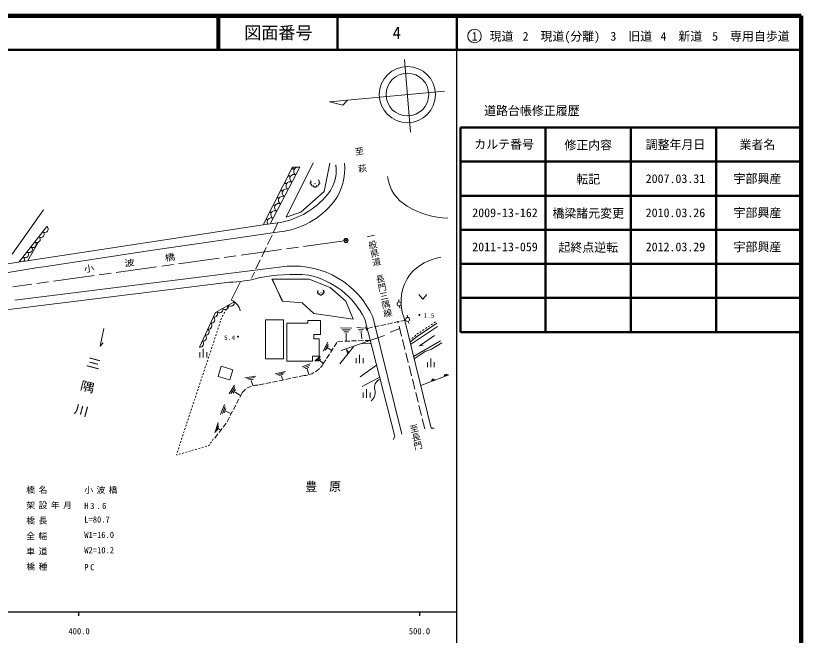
# Model space of a CAD drawing. Units: millimetres, scale not verified. Extents: x 40000 to 680000, y 20000 to 380000.
# Drawn here: x 449566 to 680000, y 198249 to 380000 of the extents above; entities that cross this region are included whole.
import ezdxf
from ezdxf.enums import TextEntityAlignment as Align

# ---------------------------------------------------------------- set-up
doc = ezdxf.new("R2010")
doc.units = ezdxf.units.MM
doc.header["$LTSCALE"] = 1000
doc.header["$PDMODE"] = 32
doc.header["$PDSIZE"] = 500
doc.linetypes.add('CHAIN', pattern=[18.5, 12, -1.5, 3.5, -1.5])
for name, color, linetype, lineweight in [('M-BGD', 7, 'Continuous', 13), ('M-BMK', 2, 'CHAIN', 13), ('M-TTL', 2, 'Continuous', 140), ('M-TTL-BAND', 7, 'Continuous', 25), ('M-TTL-FRAM', 2, 'Continuous', 50), ('M-TTL-LINE', 7, 'Continuous', 50), ('M-TTL-TXT', 7, 'Continuous', 13), ('M-WORK', 1, 'Continuous', 13)]:
    doc.layers.add(name, color=color, linetype=linetype, lineweight=lineweight)
doc.layers.add('M-OTRS', color=6, linetype='Continuous')
doc.layers.add('M-STR-HTXT', color=7, linetype='Continuous')
doc.styles.add('@ＭＳ ゴシック', font='')
doc.styles.add('ＭＳ ゴシック', font='')
doc.styles.get('@ＭＳ ゴシック').set_extended_font_data('@MS Gothic')
doc.styles.get('ＭＳ ゴシック').set_extended_font_data('MS Gothic')

msp = doc.modelspace()

# ---------------------------------------------------------------- linework, layer by layer
at = {"layer": 'M-BGD'}
msp.add_circle((546463, 314072), 600, dxfattribs=at)
at = {"layer": 'M-BMK'}
msp.add_line((545869, 313990), (448736, 300502), dxfattribs=at)
at = {"layer": 'M-OTRS'}
msp.add_point((546463, 314072), dxfattribs=at)
at = {"layer": 'M-TTL'}
for p, q in [((680000, 380000), (40000, 380000)), ((680000, 20000), (680000, 380000))]:
    msp.add_line(p, q, dxfattribs=at)
at = {"layer": 'M-TTL-BAND'}
for p, q in [((579000, 20000), (579000, 370000)), ((579000, 205000), (58000, 205000)), ((468000, 205000), (468000, 204000)), ((568000, 205000), (568000, 204000))]:
    msp.add_line(p, q, dxfattribs=at)
at = {"layer": 'M-TTL-FRAM'}
for p, q in [((580000, 347197), (680000, 347197)), ((580000, 347197), (580000, 287197)), ((580000, 287197), (680000, 287197))]:
    msp.add_line(p, q, dxfattribs=at)
at = {"layer": 'M-TTL-LINE'}
for p, q in [((508747, 380000), (508747, 370000)), ((509247, 380000), (509247, 370000)), ((543997, 380000), (543997, 370000)), ((579000, 380000), (579000, 370000)), ((40000, 370000), (680000, 370000)), ((605000, 347197), (605000, 287197)), ((630000, 347197), (630000, 287197)), ((655000, 347197), (655000, 287197)), ((580000, 337197), (680000, 337197)), ((580000, 327197), (680000, 327197)), ((580000, 317197), (680000, 317197)), ((580000, 307197), (680000, 307197)), ((580000, 297197), (680000, 297197))]:
    msp.add_line(p, q, dxfattribs=at)
at = {"layer": 'M-TTL-TXT'}
msp.add_circle((584147, 374034), 2000, dxfattribs=at)
at = {"layer": 'M-WORK'}
for p, q in [((565391, 345830), (563579, 367202)), ((530784, 335525), (522136, 318632)), ((532915, 335525), (524184, 318912)), ((532915, 335525), (530784, 335525)), ((457751, 323059), (448479, 310064)), ((522136, 318632), (445915, 307066)), ((450572, 307790), (458679, 318122)), ((526385, 319212), (522161, 318636)), ((526497, 319228), (525199, 316523)), ((453143, 308163), (456115, 313499)), ((524767, 315621), (523469, 312916)), ((523036, 312015), (521739, 309310)), ((529166, 306493), (449289, 296585)), ((521306, 308408), (520009, 305703)), ((519576, 304802), (518713, 303002)), ((512775, 296536), (515480, 302038)), ((512297, 301805), (440031, 292920)), ((568983, 296820), (567783, 298260)), ((570183, 298260), (568983, 296820)), ((513640, 296041), (508132, 292916)), ((561991, 296029), (561981, 296757)), ((508132, 292916), (503455, 282775)), ((510879, 293054), (510627, 292622)), ((511383, 293918), (511131, 293486)), ((511887, 294782), (511635, 294350)), ((562163, 294882), (562281, 294213)), ((509613, 290353), (509459, 289877)), ((509921, 291305), (509767, 290829)), ((510375, 292191), (510123, 291759)), ((560778, 256542), (551963, 291031)), ((562855, 257256), (554318, 291656)), ((561778, 289870), (561635, 290436)), ((563966, 290729), (562500, 290410)), ((571450, 259050), (563579, 290975)), ((564470, 291476), (564379, 292109)), ((567895, 292322), (568107, 292110)), ((567895, 292110), (568107, 292322)), ((508998, 288450), (508845, 287974)), ((509306, 289401), (509152, 288926)), ((544879, 288415), (548120, 288370)), ((549613, 288497), (551841, 288385)), ((552513, 287706), (552150, 288767)), ((552666, 288275), (552341, 288198)), ((554195, 288599), (552730, 288279)), ((556149, 289025), (554684, 288705)), ((558103, 289451), (556638, 289132)), ((560058, 289877), (558592, 289558)), ((562222, 288259), (559402, 287154)), ((562012, 290303), (560546, 289984)), ((562751, 285990), (562021, 288900)), ((564711, 290340), (564942, 289675)), ((565408, 283560), (573320, 288868)), ((570180, 288510), (569765, 288232)), ((571011, 289067), (570595, 288789)), ((571841, 289624), (571426, 289346)), ((572672, 290181), (572256, 289903)), ((508383, 286547), (508230, 286071)), ((508691, 287498), (508537, 287023)), ((514700, 285981), (514912, 285769)), ((514700, 285769), (514912, 285981)), ((557716, 286224), (544985, 281777)), ((545349, 287854), (547664, 287822)), ((545819, 287293), (547208, 287274)), ((546518, 286914), (546547, 284695)), ((549988, 288006), (551579, 287926)), ((550362, 287515), (551317, 287467)), ((550877, 287175), (551113, 285193)), ((566886, 286245), (566504, 285923)), ((567689, 286839), (567273, 286561)), ((568519, 287396), (568104, 287118)), ((569350, 287953), (568934, 287675)), ((507446, 283697), (507289, 283222)), ((507761, 284646), (507603, 284172)), ((508075, 285595), (507918, 285121)), ((539758, 281635), (541086, 284234)), ((540235, 281839), (541183, 283695)), ((543741, 284123), (542933, 282860)), ((545568, 284495), (544069, 284442)), ((547567, 284564), (546067, 284512)), ((549565, 284634), (548066, 284582)), ((551564, 284703), (550065, 284651)), ((551292, 283869), (553763, 283724)), ((553563, 284773), (552064, 284721)), ((563724, 282110), (562994, 285020)), ((565356, 284958), (565113, 284754)), ((566121, 285601), (565738, 285279)), ((566277, 280034), (574201, 284662)), ((503595, 281262), (503595, 279762)), ((504595, 282262), (504595, 279762)), ((505595, 281262), (505595, 279762)), ((506817, 281799), (506659, 281324)), ((507131, 282748), (506974, 282273)), ((540712, 282042), (541281, 283157)), ((541187, 282488), (542335, 281817)), ((542664, 282438), (541855, 281175)), ((548647, 282881), (544607, 277853)), ((564697, 278230), (563967, 281140)), ((505873, 278951), (505716, 278476)), ((506188, 279900), (506030, 279426)), ((506502, 280849), (506345, 280375)), ((537295, 278627), (538904, 280169)), ((537769, 278631), (538919, 279733)), ((538244, 278636), (538934, 279297)), ((540509, 279069), (539868, 278068)), ((541586, 280754), (540778, 279490)), ((549457, 279565), (549457, 278065)), ((550457, 280565), (550457, 278065)), ((551457, 279565), (551457, 278065)), ((571340, 279412), (571340, 276912)), ((505244, 277052), (505086, 276578)), ((505558, 278002), (505401, 277527)), ((533598, 277033), (535961, 277888)), ((534051, 276745), (535739, 277356)), ((534505, 276458), (535517, 276824)), ((538752, 278822), (539731, 277959)), ((555426, 277482), (550624, 274103)), ((565670, 274350), (564940, 277260)), ((570340, 278412), (570340, 276912)), ((572340, 278412), (572340, 276912)), ((504615, 275154), (504457, 274679)), ((504929, 276103), (504772, 275629)), ((516811, 273748), (519985, 274277)), ((525654, 274908), (528681, 275673)), ((526196, 274699), (528358, 275245)), ((526738, 274490), (528036, 274818)), ((527460, 274442), (527899, 273168)), ((534202, 274446), (532734, 274139)), ((535088, 276368), (535551, 274728)), ((568384, 271487), (576642, 274662)), ((503671, 272306), (503513, 271832)), ((503985, 273256), (503828, 272781)), ((504300, 274205), (504143, 273730)), ((517371, 273449), (519637, 273826)), ((517930, 273149), (519290, 273376)), ((518681, 273012), (519105, 271513)), ((522456, 271990), (520988, 271683)), ((524414, 272399), (522946, 272092)), ((526372, 272809), (524903, 272501)), ((528329, 273218), (526861, 272911)), ((530287, 273627), (528819, 273320)), ((532244, 274037), (530776, 273730)), ((566643, 270470), (565913, 273380)), ((503042, 270408), (502884, 269933)), ((503356, 271357), (503199, 270882)), ((512167, 269063), (513697, 271583)), ((512766, 269157), (513860, 270958)), ((513366, 269252), (514022, 270333)), ((513948, 269616), (515472, 268555)), ((552495, 270434), (552495, 267934)), ((502098, 267560), (501940, 267086)), ((502412, 268509), (502255, 268035)), ((502727, 269459), (502570, 268984)), ((515040, 267558), (514349, 266227)), ((515962, 269333), (515271, 268002)), ((551495, 269434), (551495, 267934)), ((553495, 269434), (553495, 267934)), ((567616, 266591), (566886, 269501)), ((501469, 265662), (501311, 265187)), ((501783, 266611), (501626, 266136)), ((509651, 263036), (510844, 265939)), ((510190, 263279), (511042, 265353)), ((514119, 265783), (513427, 264452)), ((568589, 262711), (567859, 265621)), ((500525, 262814), (500367, 262339)), ((500839, 263763), (500682, 263289)), ((501154, 264713), (500997, 264238)), ((510729, 263523), (511241, 264767)), ((511231, 264031), (512707, 263346)), ((513197, 264009), (512505, 262677)), ((499896, 260916), (499738, 260441)), ((500210, 261865), (500053, 261390)), ((507995, 257631), (508963, 260669)), ((511317, 260482), (510409, 259288)), ((512275, 262234), (511583, 260902)), ((569562, 258831), (568832, 261741)), ((499266, 259017), (499109, 258543)), ((499581, 259966), (499424, 259492)), ((508309, 257961), (509000, 260131)), ((508623, 258291), (509038, 259594)), ((508948, 258873), (509652, 258459)), ((510106, 258890), (509198, 257696)), ((571450, 259050), (572279, 259049)), ((498342, 256163), (498190, 255687)), ((498647, 257115), (498495, 256639)), ((498953, 258068), (498800, 257592)), ((507245, 255430), (507518, 255849)), ((508895, 257298), (507987, 256104)), ((560778, 256542), (560321, 255717)), ((497732, 254259), (497579, 253782)), ((498037, 255211), (497884, 254735)), ((505108, 253588), (505587, 253729)), ((506067, 253870), (506266, 253928)), ((506266, 253928), (506426, 254174)), ((506699, 254593), (506972, 255012)), ((496816, 251402), (496732, 251140)), ((496732, 251140), (496949, 251204)), ((497121, 252354), (496969, 251878)), ((497427, 253306), (497274, 252830)), ((497429, 251344), (497909, 251484)), ((498389, 251624), (498869, 251764)), ((499349, 251904), (499829, 252044)), ((500309, 252184), (500789, 252324)), ((501269, 252464), (501749, 252604)), ((502229, 252744), (502709, 252884)), ((503189, 253024), (503208, 253029)), ((503208, 253029), (503669, 253165)), ((504148, 253306), (504628, 253447))]:
    msp.add_line(p, q, dxfattribs=at)
for points in [[(575390, 357891), (541581, 354704), (545518, 353766), (546899, 355205)], [(541742, 336713), (540019, 328443), (533227, 322340), (528944, 320912), (536820, 336811)], [(457850, 306335), (489117, 311117), (526953, 316583)], [(527953, 296239), (524717, 302712), (535623, 302712), (541831, 300274), (546442, 296283), (548525, 290963), (536998, 292648), (533628, 295751), (527731, 296283), (524850, 302579)], [(535166, 289812), (529110, 289812), (529110, 278614), (536633, 278614), (536633, 280157), (538553, 280157), (538553, 285189), (536993, 285189), (536993, 286483), (538939, 286483), (538939, 290566)], [(538939, 290566), (535217, 290566), (535217, 289812), (535166, 289812)], [(475408, 288206), (474303, 283073), (475213, 284048)], [(573087, 289799), (567036, 285676), (565253, 284188)], [(572381, 286166), (567992, 283207), (569122, 283373)], [(566446, 279348), (569712, 281520), (571558, 282185), (574534, 284013)], [(546874, 280905), (546584, 282067), (547194, 281282), (547310, 281341)], [(556326, 273961), (553705, 272620), (551234, 271196)]]:
    msp.add_lwpolyline(points, dxfattribs=at)
for points in [[(528124, 279338), (528124, 290801), (522880, 290801), (522880, 279338)], [(513299, 276142), (509878, 277199), (508954, 274208), (512375, 273151)]]:
    msp.add_lwpolyline(points, close=True, dxfattribs=at)
for centre, radius in [((564456, 356860), 8246), ((564456, 356860), 6261), ((537371, 330726), 44), ((539056, 298745), 30.8), ((561998, 295443), 585), ((564516, 290892), 585), ((568001, 292216), 150), ((514806, 285875), 150)]:
    msp.add_circle(centre, radius, dxfattribs=at)
for centre, radius, start, end in [((530225, 334965), 15853, 322.93823, 6.50665), ((530678, 333849), 1200, 62.27527, 96.83391), ((531795, 335973), 1200, 207.44999, 242.27527), ((532299, 334353), 1200, 102.30122, 242.27527), ((532200, 334707), 11378, 314.81327, 8.01685), ((529562, 331724), 1200, 62.27527, 95.36003), ((530678, 333849), 1200, 208.94985, 242.27527), ((531182, 332228), 1200, 62.27527, 242.27527), ((570290, 334302), 11755, 187.3078, 240.07233), ((528445, 329600), 1200, 62.27527, 93.9099), ((529562, 331724), 1200, 210.42372, 242.27527), ((530066, 330104), 1200, 62.27527, 242.27527), ((536271, 330878), 326, 88.13007, 304.99998), ((536376, 331464), 277, 139.2106, 249.99998), ((536645, 330343), 326, 124.99995, 341.86988), ((537371, 330103), 438, 161.56501, 18.43494), ((538096, 330343), 326, 198.13008, 54.99995), ((538365, 331464), 277, 290.00002, 109.99994), ((538471, 330878), 326, 234.99999, 91.86988), ((527329, 327475), 1200, 62.27527, 92.48151), ((528445, 329600), 1200, 211.87386, 242.27527), ((528949, 327979), 1200, 62.27527, 242.27527), ((526716, 323730), 1200, 62.27527, 242.27527), ((526212, 325351), 1200, 62.27527, 91.07307), ((527329, 327475), 1200, 213.30225, 242.27527), ((522853, 342397), 23452, 278.66232, 317.77239), ((527833, 325855), 1200, 62.27527, 242.27527), ((524328, 340091), 23654, 276.37222, 321.64061), ((525600, 321606), 1200, 62.27527, 242.27527), ((525096, 323226), 1200, 62.27527, 89.68294), ((526212, 325351), 1200, 214.71069, 242.27527), ((577317, 345863), 25282, 239.3436, 267.64768), ((523979, 321102), 1200, 217.47411, 242.27527), ((524483, 319481), 1200, 62.27527, 213.64848), ((523979, 321102), 1200, 62.27527, 88.30964), ((525096, 323226), 1200, 216.10081, 242.27527), ((458147, 317347), 940, 228.22171, 55.54173), ((522862, 318977), 1200, 62.27527, 86.95181), ((456989, 315871), 940, 228.22171, 55.54173), ((454673, 312919), 940, 228.22171, 55.54173), ((455831, 314395), 940, 228.22171, 55.54173), ((453514, 311443), 940, 228.22171, 55.54173), ((452356, 309967), 940, 228.22171, 55.54173), ((451198, 308491), 940, 327.69011, 55.54173), ((576900, 293703), 15682, 99.83574, 137.41863), ((531122, 281072), 25497, 24.52734, 94.40004), ((476905, 154616), 152911, 97.15846, 107.76045), ((576351, 296065), 13748, 143.12472, 201.72758), ((511181, 338926), 37138, 271.72287, 285.06298), ((530945, 254687), 49423, 84.76564, 101.80657), ((530400, 280398), 24042, 26.24837, 77.86732), ((538287, 298851), 228, 88.13007, 304.99998), ((538360, 299261), 194, 139.2106, 249.99998), ((538548, 298477), 228, 124.99995, 341.86988), ((539056, 298309), 306, 161.56501, 18.43494), ((539563, 298477), 228, 198.13008, 54.99995), ((539751, 299261), 194, 290.00002, 109.99994), ((539825, 298851), 228, 234.99999, 91.86988), ((511009, 294768), 991, 220.66968, 18.46688), ((512701, 295727), 991, 220.66968, 18.46688), ((511418, 292700), 4068, 9.73, 70.52221), ((507753, 292579), 1001, 256.95365, 35.62094), ((509318, 293808), 991, 220.66968, 18.46688), ((506946, 290801), 991, 256.34237, 54.13957), ((505318, 287270), 991, 256.34237, 54.13957), ((506132, 289035), 991, 256.34237, 54.13957), ((504503, 285504), 991, 256.34237, 54.13957), ((503689, 283738), 991, 256.34237, 54.13957), ((533648, 281558), 7133, 318.65537, 330.70389), ((533648, 281558), 7133, 274.4576, 282.50981), ((533648, 281558), 7133, 286.52599, 298.5745), ((533648, 281558), 7133, 302.59068, 314.6392), ((575780, 274330), 500, 21.02898, 201.02898), ((575780, 274330), 250, 21.02898, 201.02898), ((557493, 270882), 2717, 112.12915, 183.19032), ((572046, 272895), 500, 21.02898, 201.02898), ((572046, 272895), 250, 21.02898, 201.02898), ((520432, 266102), 5516, 128.5576, 144.13896), ((520432, 266102), 5516, 107.78245, 123.36381), ((520432, 266102), 5516, 87.67406, 102.58866), ((552057, 269501), 2988, 305.49898, 24.29883)]:
    msp.add_arc(centre, radius, start, end, dxfattribs=at)

# ---------------------------------------------------------------- texts
at = {"layer": 'M-STR-HTXT', "style": 'ＭＳ ゴシック'}
for s, p in [('L=80.7', (469680, 230759)), ('W1=16.0', (469680, 226259)), ('W2=10.2', (469680, 221759))]:
    msp.add_text(s, height=1833, dxfattribs=at).set_placement(p, align=Align.BOTTOM_LEFT)
at = {"layer": 'M-STR-HTXT', "char_height": 1833, "attachment_point": 7, "style": 'ＭＳ ゴシック'}
for s, insert in [('\\T1.4;橋名', (452680, 239759)), ('\\T1.4;小波橋', (469680, 239759)), ('\\T1.4;架設年月', (452680, 235259)), ('\\T1.4;H3.6', (469680, 235259)), ('\\T1.4;橋長', (452680, 230759)), ('\\T1.4;全幅', (452680, 226259)), ('\\T1.4;車道', (452680, 221759)), ('\\T1.4;橋種', (452680, 217259)), ('\\T1.4;PC', (469680, 217259))]:
    msp.add_mtext(s, dxfattribs=dict(at, insert=insert))
at = {"layer": 'M-TTL-BAND', "style": 'ＭＳ ゴシック'}
for s, p in [('400.0', (468156, 199445)), ('500.0', (568000, 199445))]:
    msp.add_text(s, height=1833, dxfattribs=at).set_placement(p, align=Align.MIDDLE_CENTER)
at = {"layer": 'M-TTL-TXT', "style": 'ＭＳ ゴシック'}
for s, height, p in [('図面番号', 3666, (526622, 375000)), ('4', 3666, (561372, 375000)), ('1\u3000現道', 2566, (589448, 373958)), ('2\u3000現道(分離)', 2566, (609619, 373958)), ('3\u3000旧道', 2566, (630121, 373958)), ('4\u3000新道', 2566, (644824, 373958)), ('5\u3000専用自歩道', 2566, (665228, 373958)), ('道路台帳修正履歴', 2566, (600968, 352113)), ('カルテ番号', 2566, (592839, 342277)), ('修正内容', 2566, (617509, 342023)), ('調整年月日', 2566, (643089, 342197)), ('業者名', 2566, (667134, 342197)), ('転記', 2566, (617509, 332023)), ('2007.03.31', 2566, (643089, 332197)), ('宇部興産', 2566, (667134, 332197)), ('2009-13-162', 2566, (593089, 322197)), ('橋梁諸元変更', 2566, (617509, 322023)), ('2010.03.26', 2566, (643089, 322197)), ('宇部興産', 2566, (667134, 322197)), ('2011-13-059', 2566, (593089, 312197)), ('起終点逆転', 2566, (617509, 312023)), ('2012.03.29', 2566, (643089, 312197)), ('宇部興産', 2566, (667134, 312197))]:
    msp.add_text(s, height=height, dxfattribs=at).set_placement(p, align=Align.MIDDLE_CENTER)
at = {"layer": 'M-WORK', "style": '@ＭＳ ゴシック'}
for s, rotation, p in [('至\u3000萩', 279.854, (550753, 337729)), ('一般県道\u3000長門三隅線', 282.412, (556160, 304067)), ('至長門', 283.309, (566934, 256391))]:
    msp.add_text(s, height=1833, rotation=rotation, dxfattribs=at).set_placement(p, align=Align.MIDDLE_CENTER)
at = {"layer": 'M-WORK'}
for s, height, rotation, style, width, p in [('小      波      橋', 1833, 7.9, 'ＭＳ ゴシック', 1.2, (482938, 307472)), ('三\u3000隅\u3000川', 3079, 255.184, '@ＭＳ ゴシック', 0.85, (470593, 271183))]:
    msp.add_text(s, height=height, rotation=rotation, dxfattribs=dict(at, style=style, width=width)).set_placement(p, align=Align.MIDDLE_CENTER)
at = {"layer": 'M-WORK', "style": 'ＭＳ ゴシック', "width": 1.2}
for s, p in [('1.5', (570794, 292092)), ('5.4', (512294, 285568))]:
    msp.add_text(s, height=1320, dxfattribs=at).set_placement(p, align=Align.MIDDLE_CENTER)
at = {"layer": 'M-WORK', "style": 'ＭＳ ゴシック'}
msp.add_text('豊\u3000原', height=2566, dxfattribs=at).set_placement((539737, 241849), align=Align.MIDDLE_CENTER)

doc.saveas('drawing.dxf')
